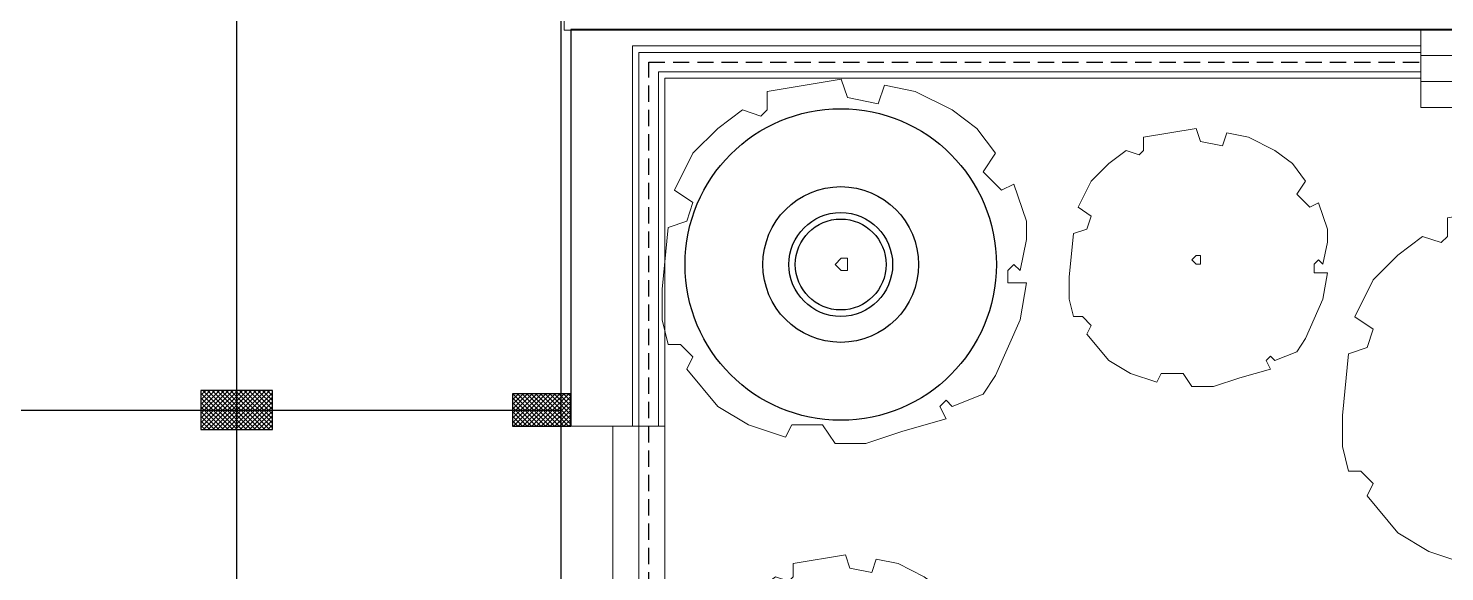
# Model space of a CAD drawing. Header units: inches. Extents: x 0 to 558, y -1 to 295.
# Drawn here: x 225.03 to 246.86, y 165.38 to 173.75 of the extents above; entities that cross this region are included whole.
import ezdxf

# ---------------------------------------------------------------- set-up
doc = ezdxf.new("R2010")
doc.units = ezdxf.units.IN
doc.header["$MEASUREMENT"] = 0
doc.linetypes.add('$0$HIDDEN', pattern=[0.375, 0.25, -0.125])
for name, color, linetype, lineweight in [('ars', 11, 'Continuous', 0), ('ARSIR', 31, 'Continuous', 5), ('ARSIR BETON', 8, 'Continuous', 5), ('KOL', 1, 'Continuous', 30), ('lan', 7, 'Continuous', 15), ('POHON', 98, 'Continuous', 5), ('RUMPUT', 93, 'Continuous', 0), ('SANITAIR', 15, 'Continuous', 9)]:
    doc.layers.add(name, color=color, linetype=linetype, lineweight=lineweight)
doc.layers.add('as', color=1, linetype='Continuous', plot=False)
doc.layers.add('POLYLINE TPAK', color=4, linetype='Continuous', lineweight=20, plot=False)

# ---------------------------------------------------------------- blocks, each defined once
blk = doc.blocks.new('k1')
at = {"layer": 'ars'}
h = blk.add_hatch(dxfattribs=at)
h.set_pattern_fill('_USER', color=256, scale=0.05, angle=45, double=1, pattern_type=0)
h.set_pattern_definition([(45, (0, -5), (-0.03535534, 0.03535534), []), (135, (0, -5), (-0.03535534, -0.03535534), [])])
h.paths.add_polyline_path([(-0.3, -0.55), (0.3, -0.55), (0.3, 0.55), (-0.3, 0.55)])
at = {"layer": 'KOL'}
blk.add_lwpolyline([(-0.3, -0.55), (0.3, -0.55), (0.3, 0.55), (-0.3, 0.55)], close=True, dxfattribs=at)
blk = doc.blocks.new('k3')
at = {"layer": 'ars'}
h = blk.add_hatch(dxfattribs=at)
h.set_pattern_fill('_USER', color=256, scale=0.05, angle=45, double=1, pattern_type=0)
h.set_pattern_definition([(45, (0, -5.05), (-0.03535534, 0.03535534), []), (135, (0, -5.05), (-0.03535534, -0.03535534), [])])
h.paths.add_polyline_path([(-0.25, -0.45), (0.25, -0.45), (0.25, 0.45), (-0.25, 0.45)])
at = {"layer": 'KOL'}
blk.add_lwpolyline([(-0.25, -0.45), (0.25, -0.45), (0.25, 0.45), (-0.25, 0.45)], close=True, dxfattribs=at)
blk = doc.blocks.new('PHN-1')
at = {"linetype": 'Continuous'}
for points in [[(886.643, -157.758), (886.912, -158.365), (886.98, -158.77), (886.777, -158.77), (886.777, -158.905), (886.845, -158.972), (886.912, -158.905), (886.98, -159.242), (886.98, -159.444), (886.845, -159.848), (886.71, -159.781), (886.508, -159.983), (886.643, -160.185), (886.44, -160.455), (886.171, -160.657), (885.766, -160.86), (885.429, -160.927), (885.362, -160.725), (885.025, -160.792), (884.957, -160.994), (884.148, -160.86), (884.148, -160.657), (884.081, -160.59), (883.878, -160.657), (883.609, -160.455), (883.339, -160.185), (883.137, -159.781), (883.339, -159.646), (883.272, -159.444), (883.069, -159.376), (883.002, -158.702), (883.002, -158.365), (883.069, -158.096), (883.204, -158.096), (883.339, -157.961), (883.272, -157.826), (883.609, -157.421), (883.946, -157.219), (884.35, -157.084), (884.418, -157.219), (884.755, -157.219), (884.89, -157.017), (885.227, -157.017), (885.631, -157.152), (886.103, -157.287), (886.036, -157.421), (886.103, -157.489), (886.171, -157.421), (886.508, -157.556), (886.643, -157.758)], [(884.89, -158.972), (884.89, -158.972), (884.957, -158.905), (885.025, -158.905), (885.025, -158.972), (885.025, -159.039), (885.025, -159.039), (884.957, -159.039), (884.89, -158.972)]]:
    blk.add_lwpolyline(points, dxfattribs=at)
blk = doc.blocks.new('A-DAS')
blk.add_lwpolyline([(38.15, 42.71), (6.1, 42.71), (6.1, 36.6)])
for radius in [2.4, 1.2, 0.8, 0.7]:
    blk.add_circle((10.26, 39.092), radius)
at = {"layer": 'as'}
for p, q in [((0.95, 15.75), (0.95, 45.55)), ((5.95, 18.25), (5.95, 43.05)), ((-7.15, 36.85), (5.95, 36.85))]:
    blk.add_line(p, q, dxfattribs=at)
at = {"layer": 'as', "linetype": '$0$HIDDEN'}
for p, q in [((7.3, 19.1), (7.3, 42.21)), ((7.3, 42.21), (19.2, 42.21))]:
    blk.add_line(p, q, dxfattribs=at)
at = {"layer": 'lan'}
for p, q in [((19.2, 42.71), (19.2, 41.51)), ((19.2, 42.31), (29.2, 42.31)), ((19.2, 41.91), (29.2, 41.91)), ((29.2, 41.51), (19.2, 41.51)), ((6.75, 24.7), (6.75, 36.6)), ((7.15, 24.7), (7.15, 36.6)), ((7.55, 24.7), (7.55, 36.6))]:
    blk.add_line(p, q, dxfattribs=at)
blk.add_lwpolyline([(6.1, 36.6), (7.55, 36.6)], dxfattribs=at)
at = {"layer": 'POLYLINE TPAK', "color": 3}
for points in [[(-25.35, 2.45), (24.15, 2.45), (24.15, 0.544), (30.45, 0.544), (30.45, 2.45), (36.9, 2.45), (36.9, 15.95), (5.6, 15.95), (5.6, 18.05), (5.95, 18.05), (5.95, 43.25), (5.6, 43.25), (5.6, 45.35), (36.9, 45.35), (36.9, 58.85), (30.45, 58.85), (30.45, 60.75), (24.15, 60.75), (24.15, 58.85), (-25.35, 58.85)], [(6.1, 42.7), (6, 42.7), (6, 43.3), (5.65, 43.3), (5.65, 45.3), (36.95, 45.3), (36.95, 42.7), (6.1, 42.7)]]:
    blk.add_lwpolyline(points, dxfattribs=at)
at = {"layer": 'SANITAIR'}
for p, q in [((7.05, 36.6), (7.05, 42.46)), ((7.15, 36.6), (7.15, 42.36)), ((7.45, 36.6), (7.45, 42.06)), ((7.55, 36.6), (7.55, 41.96)), ((7.55, 41.96), (19.2, 41.96))]:
    blk.add_line(p, q, dxfattribs=at)
for points in [[(7.05, 42.46), (19.2, 42.46)], [(7.15, 42.36), (19.2, 42.36)], [(7.45, 42.06), (19.2, 42.06)]]:
    blk.add_lwpolyline(points, dxfattribs=at)
at = {"layer": 'KOL'}
for name, p, rotation in [('k1', (0.95, 36.85), 90), ('k3', (5.65, 36.85), 270)]:
    blk.add_blockref(name, p, dxfattribs=dict(at, rotation=rotation))
at = {"layer": 'POHON', "xscale": -1.41117524368088, "yscale": 1.41117524368088, "zscale": 1.411175243680879, "rotation": 180}
for p in [(-1238.563, -185.243), (-1228.078, -187.192)]:
    blk.add_blockref('PHN-1', p, dxfattribs=at)
at = {"layer": 'POHON', "xscale": -1, "rotation": 180}
for p in [(-869.219, -119.807), (-874.623, -126.376)]:
    blk.add_blockref('PHN-1', p, dxfattribs=at)

msp = doc.modelspace()

# ---------------------------------------------------------------- hatches: boundary and pattern name
at = {"layer": 'ARSIR'}
h = msp.add_hatch(dxfattribs=at)
h.set_pattern_fill('AR-HBONE', color=256, scale=0.003, style=0)
h.set_pattern_definition([(45, (37.0798, 226.14725), (4e-17, 0.4310523), [0.9144, -0.3048]), (135, (37.29532, 226.36278), (4e-17, 0.4310523), [0.9144, -0.3048])])
edge = h.paths.add_edge_path()
edge.add_arc((191.2828, 190.0679), 15.2, 90, 180)
edge.add_line((176.0828, 190.0679), (176.0828, 133.2715))
edge.add_arc((191.2828, 133.2715), 15.2, 180, 214.23029)
edge.add_line((178.7157, 124.7212), (179.7078, 125.3962))
edge.add_arc((191.2827, 133.2715), 14, 180, 214.23027, ccw=False)
edge.add_line((177.2828, 133.2715), (177.2828, 190.0679))
edge.add_arc((191.2828, 190.0679), 14, 90, 180, ccw=False)
edge.add_line((191.2828, 204.0679), (270.5466, 204.0679))
edge.add_arc((270.5466, 204.9086), 0.8408, 270, 359.99697)
edge.add_line((271.3873, 204.9086), (191.2828, 205.2679))
at = {"layer": 'ARSIR BETON'}
h = msp.add_hatch(dxfattribs=at)
h.set_pattern_fill('AR-HBONE', color=256, scale=0.004, style=0)
h.set_pattern_definition([(45, (37.0798, 226.14725), (6e-17, 0.5747364), [1.2192, -0.4064]), (135, (37.36716, 226.4346), (6e-17, 0.5747364), [1.2192, -0.4064])])
edge = h.paths.add_edge_path()
edge.add_arc((191.2828, 190.0679), 14, 90, 180)
edge.add_line((177.2828, 190.0679), (177.2828, 133.2715))
edge.add_arc((191.2827, 133.2715), 14, 179.99992, 263.11919)
edge.add_line((189.6055, 119.3724), (189.6055, 112.3227))
edge.add_line((189.6055, 112.3227), (189.7055, 112.3227))
edge.add_line((189.7055, 112.3227), (189.7055, 112.2227))
edge.add_line((189.7055, 112.2227), (201.7055, 112.2227))
edge.add_line((201.7055, 112.2227), (201.7055, 119.2715))
edge.add_line((201.7055, 119.2715), (380.22, 119.2715))
edge.add_arc((380.22, 133.2715), 14, 270, 360)
edge.add_line((394.22, 133.2715), (394.22, 186.8365))
edge.add_arc((380.07, 186.8365), 14.15, 0.00002, 89.99998)
edge.add_line((380.07, 200.9865), (288.3873, 200.9865))
edge.add_arc((288.3873, 203.9865), 3, 180, 270, ccw=False)
edge.add_line((285.3873, 203.9865), (285.3986, 204.9823))
edge.add_line((285.3986, 204.9823), (271.3873, 205.1475))
edge.add_line((271.3873, 205.1475), (271.3873, 204.9086))
edge.add_arc((270.5466, 204.9086), 0.8408, 270, 359.99999, ccw=False)
edge.add_line((270.5466, 204.0679), (191.2828, 204.0679))
edge = h.paths.add_edge_path()
edge.add_line((191.2672, 197.9562), (265.7566, 197.9585))
edge.add_arc((265.7568, 189.203), 8.7555, 41.343, 90.00169, ccw=False)
edge.add_line((272.3302, 194.9865), (332.5823, 194.9865))
edge.add_line((332.5823, 194.9865), (332.5823, 191.8715))
edge.add_line((332.5823, 191.8715), (340.1822, 191.8715))
edge.add_line((340.1822, 191.8715), (340.1822, 194.9865))
edge.add_line((340.1822, 194.9865), (380.07, 194.9865))
edge.add_arc((380.07, 186.8365), 8.15, 0, 90, ccw=False)
edge.add_line((388.22, 186.8365), (388.22, 163.1715))
edge.add_line((388.22, 163.1715), (388.22, 157.7117))
edge.add_line((388.22, 157.7117), (388.22, 133.2715))
edge.add_arc((380.22, 133.2715), 8, -90, 0, ccw=False)
edge.add_line((380.22, 125.2715), (191.2828, 125.2715))
edge.add_arc((191.185, 133.1732), 7.9023, 180.12317, 270.70845, ccw=False)
edge.add_line((183.2828, 133.1562), (183.2675, 189.9541))
edge.add_arc((191.2675, 189.9563), 8, 90.00169, 180.01541, ccw=False)
at = {"layer": 'RUMPUT'}
h = msp.add_hatch(dxfattribs=at)
h.set_pattern_fill('GRASS', color=256, scale=0.03, angle=356.66969, style=0)
h.set_pattern_definition([(86.6697, (37.0798, 226.14725), (-0.5066041, 0.569206), [0.142875, -0.934755]), (41.6697, (37.0798, 226.14725), (-0.5066045, 0.5692064), [0.142875, -0.619125]), (131.6697, (37.0798, 226.14725), (-0.5692064, -0.5066045), [0.142875, -0.619125])])
edge = h.paths.add_edge_path()
edge.add_line((173.8596, 124.7087), (178.5195, 124.7087))
edge.add_line((178.5195, 124.7087), (178.577, 124.7478))
edge.add_arc((191.2745, 133.269), 15.2918, 179.99042, 213.86512, ccw=False)
edge.add_line((175.9828, 133.2715), (175.9828, 190.0679))
edge.add_arc((191.2827, 190.0679), 15.2999, 89.99903, 180.00016, ccw=False)
edge.add_line((191.283, 205.3679), (269.9053, 205.0253))
edge.add_line((269.9053, 205.0253), (167.2319, 206.0181))
edge.add_line((167.2319, 206.0181), (167.521, 198.8985))
edge.add_line((167.521, 198.8985), (170.7477, 161.1323))
edge.add_line((170.7477, 161.1323), (173.8596, 124.7087))

# ---------------------------------------------------------------- block references
msp.add_blockref('A-DAS', (227.2873, 131.0215))

doc.saveas('drawing.dxf')
